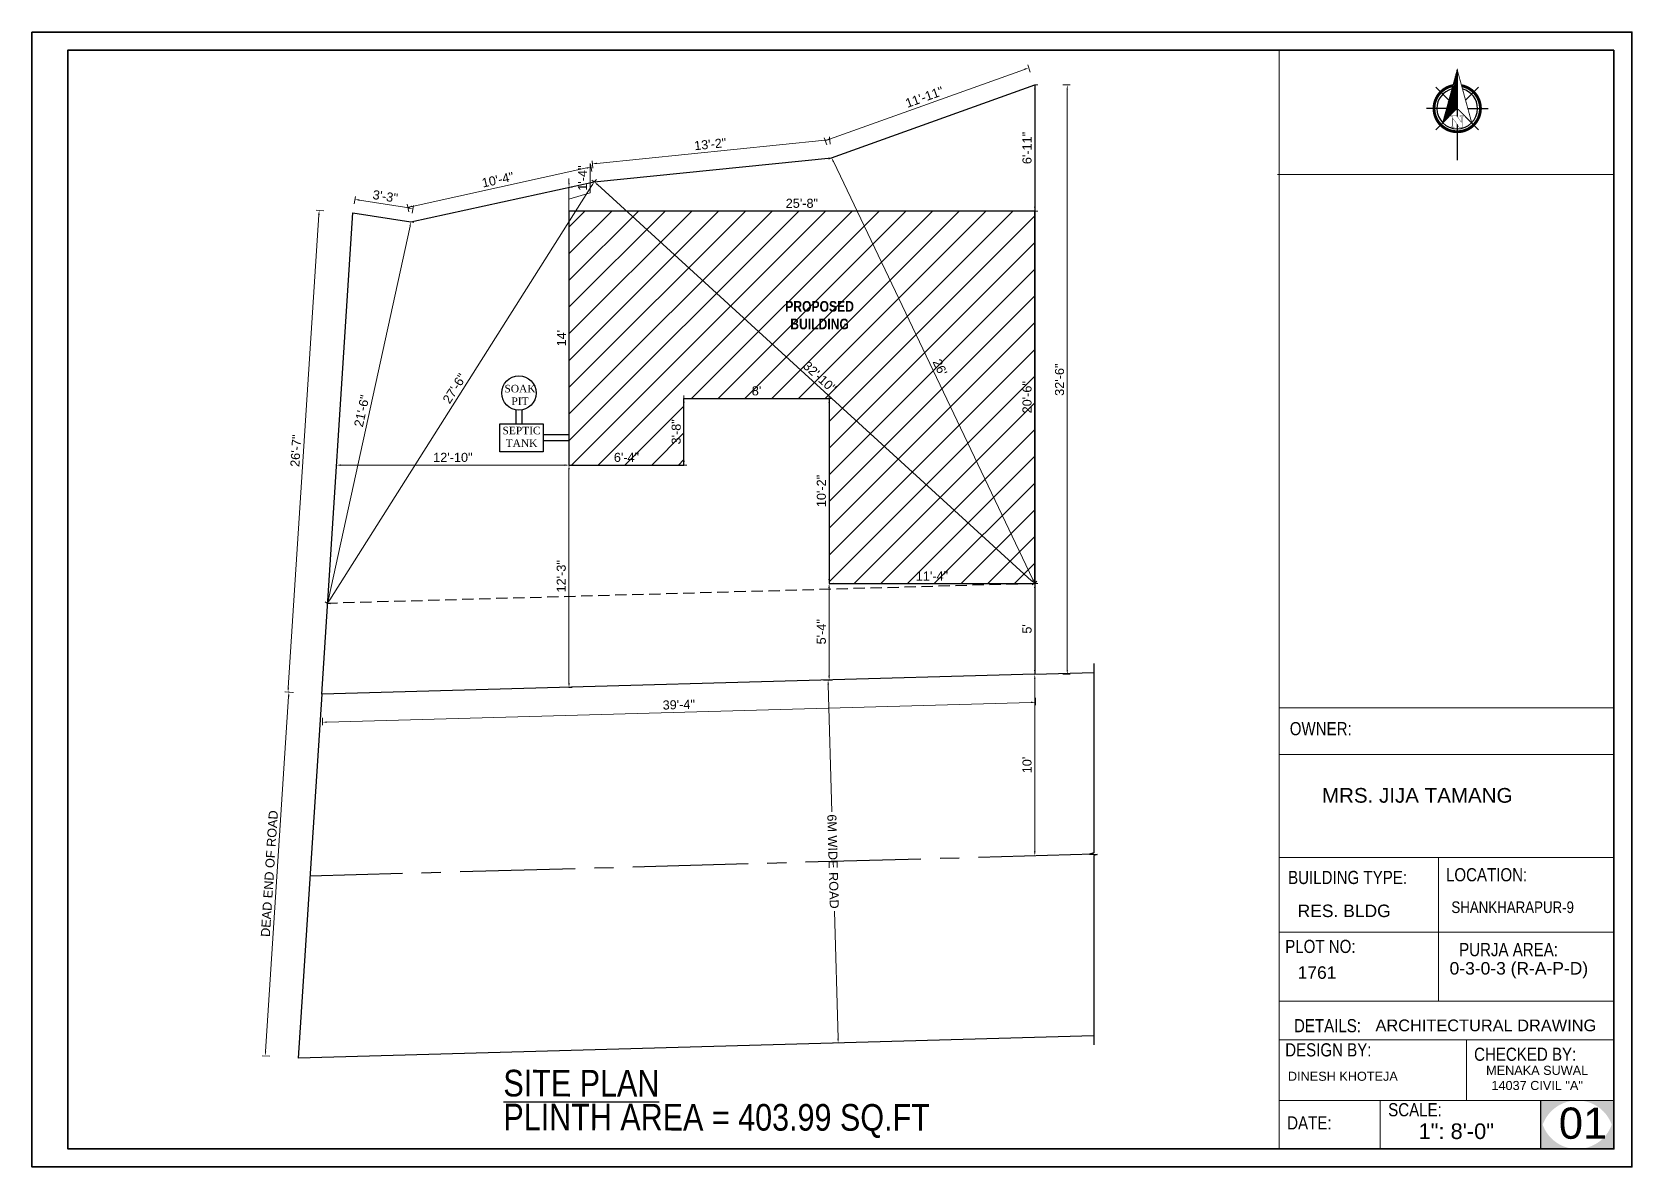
# Model space of a CAD drawing. Header units: inches. Extents: x 367408 to 392173, y -57467 to -41521.
# Drawn here: x 389129 to 390187, y -57467 to -56717 of the extents above; entities that cross this region are included whole.
import ezdxf

# ---------------------------------------------------------------- set-up
doc = ezdxf.new("R2010")
doc.units = ezdxf.units.IN
doc.header["$LTSCALE"] = 2
doc.header["$MEASUREMENT"] = 0
doc.header["$PDMODE"] = 34
doc.linetypes.add('CENTER2', pattern=[28.575, 19.05, -3.175, 3.175, -3.175])
doc.linetypes.add('DASHED2', pattern=[0.375, 0.25, -0.125])
doc.layers.get('0').update_dxf_attribs({"linetype": 'CONTINUOUS'})
doc.layers.get('DEFPOINTS').update_dxf_attribs({"color": 141, "linetype": 'CONTINUOUS'})
for name, color, linetype, lineweight in [('DIMENTION', 140, 'CONTINUOUS', 0), ('door', 20, 'CONTINUOUS', 35), ('OUTLINE', 1, 'CONTINUOUS', 25), ('Rebars', 1, 'CONTINUOUS', 13), ('Siteplan', 7, 'CONTINUOUS', 30), ('steps', 253, 'CONTINUOUS', 20), ('TEXT', 181, 'CONTINUOUS', 25), ('WALL - A', 1, 'CONTINUOUS', 40)]:
    doc.layers.add(name, color=color, linetype=linetype, lineweight=lineweight)
doc.layers.add('Normal Wall', color=7, linetype='CONTINUOUS', lineweight=35, true_color=0xffaf89)
doc.layers.add('Rear Wall', color=7, linetype='CONTINUOUS', lineweight=20, true_color=0xd4e480)
doc.layers.add('plan wall', color=7, linetype='CONTINUOUS')
doc.styles.add('Lettring Text', font='arial.ttf')
doc.styles.get("Standard").update_dxf_attribs({"font": 'ARIALN.TTF'})
doc.styles.add('SwissBT', font='swiss.ttf', dxfattribs={"height": 12})
doc.dimstyles.new('Copy of Standard', dxfattribs={"dimtxt": 6, "dimasz": 2.875, "dimexe": 2, "dimexo": 4, "dimgap": 2, "dimtad": 1, "dimdec": 0, "dimrnd": 1, "dimzin": 0, "dimdsep": 46, "dimlunit": 4, "dimtxsty": 'Lettring Text', "dimcen": 0.1, "dimclrd": 7, "dimclre": 7, "dimclrt": 7, "dimazin": 0, "dimtfac": 0.645, "dimtdec": 0, "dimtmove": 1, "dimatfit": 0, "dimfxl": 3, "dimfxlon": 1, "dimtfillclr": 256, "dimtolj": 1, "dimtzin": 0, "dimlwd": -1, "dimlwe": -1, "dimarcsym": 2})

# ---------------------------------------------------------------- blocks, each defined once
blk = doc.blocks.new('*X29')
at = {"color": 0}
for p, q in [((145.96, -414.6), (147.62, -412.94)), ((146.16, -413.87), (147.62, -412.41)), ((146.36, -413.14), (147.62, -411.88)), ((146.55, -412.41), (147.62, -411.35)), ((146.75, -411.68), (147.62, -410.82)), ((146.95, -410.95), (147.62, -410.29)), ((147.15, -410.22), (147.62, -409.76)), ((147.35, -409.49), (147.62, -409.23)), ((147.55, -408.76), (147.62, -408.7)), ((143.76, -422.63), (147.62, -418.77)), ((143.96, -421.9), (147.62, -418.24)), ((144.16, -421.17), (147.62, -417.71)), ((144.36, -420.44), (147.62, -417.18)), ((144.56, -419.71), (147.62, -416.65)), ((144.76, -418.98), (147.62, -416.12)), ((144.96, -418.25), (147.62, -415.59)), ((145.16, -417.52), (147.62, -415.06)), ((145.36, -416.79), (147.62, -414.53)), ((145.56, -416.06), (147.62, -414)), ((145.76, -415.33), (147.62, -413.47)), ((142.76, -426.28), (147.62, -421.42)), ((142.96, -425.55), (147.62, -420.89)), ((143.16, -424.82), (147.62, -420.36)), ((143.36, -424.09), (147.62, -419.83)), ((143.56, -423.36), (147.62, -419.3))]:
    blk.add_line(p, q, dxfattribs=at)
blk = doc.blocks.new('NORTH_15')
for p, q in [((-2.87, 2.87), (-7.37, 7.37)), ((0, 3.66), (0, 10.62)), ((2.87, 2.87), (7.37, 7.37)), ((-13.37, 0), (2.72, 0)), ((5.49, 0), (17.83, 0)), ((-2.87, -2.87), (-7.37, -7.37)), ((0, -3.66), (0, -10.62)), ((2.87, -2.87), (7.37, -7.37))]:
    blk.add_line(p, q)
at = {"const_width": 1}
for points in [[(0, -8, 1), (0, 8, 0.359415), (-7.86, 1.52, 1)], [(-7.86, -1.52, 0.359415), (0, -8, 1)]]:
    blk.add_lwpolyline(points, format="xyb", dxfattribs=at)
for points, const_width in [([(4.96, -5.01), (-13.37, 0), (4.9, 5), (0, 0), (4.96, -5.01)], 0.3), ([(5.93, -1.55), (6, -1.55), (6.07, -1.54), (6.13, -1.53), (6.17, -1.52), (6.22, -1.51), (6.26, -1.49), (6.28, -1.47), (6.3, -1.45), (6.32, -1.42), (6.33, -1.39), (6.35, -1.34), (6.36, -1.29), (6.37, -1.23), (6.38, -1.16), (6.38, -1.08), (6.38, -1), (6.54, -1), (6.54, -2.34), (6.38, -2.34), (6.38, -2.3), (6.38, -2.23), (6.38, -2.16), (6.37, -2.09), (6.36, -2.04), (6.35, -1.99), (6.33, -1.95), (6.32, -1.91), (6.3, -1.88), (6.28, -1.86), (6.26, -1.83), (6.22, -1.81), (6.18, -1.8), (6.13, -1.78), (6.07, -1.77), (6.01, -1.76), (5.95, -1.76), (2.66, -1.76), (2.66, -2.34), (2.5, -2.34), (2.5, -0.16), (4.71, 1.44), (3.14, 1.44), (3.07, 1.44), (3, 1.43), (2.94, 1.42), (2.89, 1.41), (2.85, 1.4), (2.81, 1.38), (2.78, 1.36), (2.76, 1.34), (2.74, 1.31), (2.72, 1.27), (2.7, 1.22), (2.69, 1.17), (2.68, 1.11), (2.67, 1.04), (2.66, 0.97), (2.66, 0.89), (2.66, 0.87), (2.5, 0.87), (2.5, 2.21), (2.66, 2.21), (2.66, 2.17), (2.66, 2.09), (2.67, 2.03), (2.68, 1.97), (2.69, 1.91), (2.7, 1.86), (2.71, 1.82), (2.73, 1.78), (2.75, 1.76), (2.77, 1.74), (2.8, 1.72), (2.85, 1.7), (2.89, 1.68), (2.94, 1.67), (3, 1.66), (3.07, 1.66), (3.14, 1.66), (6.54, 1.66), (6.54, 0.75), (3.33, -1.55), (5.93, -1.55), (5.93, -1.55)], 0.1)]:
    blk.add_lwpolyline(points, dxfattribs=dict(const_width=const_width))
for start, end in [(90, 164.973), (270, 90), (195.027, 270)]:
    blk.add_arc((0, 0), 7, start, end)
at = {"rotation": 90}
blk.add_blockref('*X29', (-421.89, -147.62), dxfattribs=at)
blk = doc.blocks.new('A$C0BDB7EE9')
at = {"layer": 'Siteplan', "xscale": 2.999999999999779, "yscale": 2.999999999999779, "zscale": 2.999999999999779, "rotation": 247.8612575918487}
blk.add_blockref('NORTH_15', (20.2, 49.5), dxfattribs=at)
blk = doc.blocks.new('A$C327B4BBD')
at = {"layer": 'DIMENTION', "ltscale": 0.3, "xscale": 1.171875000000082, "yscale": 1.171875000000082, "zscale": 1.171875000000082, "rotation": 112.1387424081494}
blk.add_blockref('A$C0BDB7EE9', (16.1, 0), dxfattribs=at)
blk = doc.blocks.new('*D632')
at = {"layer": 'DEFPOINTS', "color": 0, "ltscale": 0.5, "transparency": 16777216}
for p in [(389381.4, -56833.6), (389341.6, -56836.3), (389380, -56842.4)]:
    blk.add_point(p, dxfattribs=at)
at = {"layer": 'steps', "color": 7, "ltscale": 0.5, "transparency": 16777216}
for p, q in [((389342.5, -56830.5), (389343.3, -56825.5)), ((389345.9, -56828), (389378.5, -56833.1)), ((389380.9, -56836.5), (389381.7, -56831.6))]:
    blk.add_line(p, q, dxfattribs=at)
for points in [[(389345.9, -56827.5), (389345.8, -56828.4), (389343, -56827.5)], [(389378.6, -56832.6), (389378.4, -56833.6), (389381.4, -56833.6)]]:
    blk.add_solid(points, dxfattribs=at)
at = {"layer": 'steps', "color": 7, "ltscale": 0.5, "transparency": 16777216, "insert": (389363, -56825.5), "char_height": 6, "attachment_point": 5, "rotation": 351.0432, "style": 'Lettring Text'}
blk.add_mtext('\\A1;3\'-3"', dxfattribs=at)
blk = doc.blocks.new('*D633')
at = {"layer": 'DEFPOINTS', "color": 0, "ltscale": 0.5, "transparency": 16777216}
for p in [(389499.1, -56806.1), (389501.2, -56815.8), (389380, -56842.4)]:
    blk.add_point(p, dxfattribs=at)
at = {"layer": 'steps', "color": 7, "ltscale": 0.5, "transparency": 16777216}
for p, q in [((389499.7, -56809), (389498.7, -56804.2)), ((389380.7, -56832.1), (389496.3, -56806.7)), ((389378.5, -56835.6), (389377.4, -56830.7))]:
    blk.add_line(p, q, dxfattribs=at)
for points in [[(389496.2, -56806.3), (389496.4, -56807.2), (389499.1, -56806.1)], [(389380.6, -56831.6), (389380.8, -56832.5), (389377.8, -56832.7)]]:
    blk.add_solid(points, dxfattribs=at)
at = {"layer": 'steps', "color": 7, "ltscale": 0.5, "transparency": 16777216, "insert": (389437.4, -56814.5), "char_height": 6, "attachment_point": 5, "rotation": 12.3621, "style": 'Lettring Text'}
blk.add_mtext('\\A1;10\'-4"', dxfattribs=at)
blk = doc.blocks.new('*D634')
at = {"layer": 'DEFPOINTS', "color": 0, "ltscale": 0.5, "transparency": 16777216}
for p in [(389656.9, -56788.1), (389658.1, -56799.9), (389501.2, -56815.8)]:
    blk.add_point(p, dxfattribs=at)
at = {"layer": 'steps', "color": 7, "ltscale": 0.5, "transparency": 16777216}
for p, q in [((389502.9, -56803.7), (389654, -56788.4)), ((389657.2, -56791), (389656.7, -56786.1)), ((389500.3, -56806.9), (389499.8, -56802))]:
    blk.add_line(p, q, dxfattribs=at)
for points in [[(389654, -56787.9), (389654.1, -56788.8), (389656.9, -56788.1)], [(389502.8, -56803.2), (389502.9, -56804.1), (389500, -56803.9)]]:
    blk.add_solid(points, dxfattribs=at)
at = {"layer": 'steps', "color": 7, "ltscale": 0.5, "transparency": 16777216, "insert": (389577.9, -56791), "char_height": 6, "attachment_point": 5, "rotation": 5.7812, "style": 'Lettring Text'}
blk.add_mtext('\\A1;13\'-2"', dxfattribs=at)
blk = doc.blocks.new('*D635')
at = {"layer": 'DEFPOINTS', "color": 0, "ltscale": 0.5, "transparency": 16777216}
for p in [(389788.4, -56740.5), (389792.5, -56751.8), (389658.1, -56799.9)]:
    blk.add_point(p, dxfattribs=at)
at = {"layer": 'steps', "color": 7, "ltscale": 0.5, "transparency": 16777216}
for p, q in [((389789.4, -56743.3), (389787.8, -56738.6)), ((389656.7, -56787.6), (389785.7, -56741.5)), ((389655, -56791.4), (389653.3, -56786.7))]:
    blk.add_line(p, q, dxfattribs=at)
for points in [[(389785.6, -56741), (389785.9, -56741.9), (389788.4, -56740.5)], [(389656.6, -56787.1), (389656.9, -56788.1), (389654, -56788.6)]]:
    blk.add_solid(points, dxfattribs=at)
at = {"layer": 'steps', "color": 7, "ltscale": 0.5, "transparency": 16777216, "insert": (389719.5, -56759.8), "char_height": 6, "attachment_point": 5, "rotation": 19.6714, "style": 'Lettring Text'}
blk.add_mtext('\\A1;11\'-11"', dxfattribs=at)
blk = doc.blocks.new('*D636')
at = {"layer": 'DEFPOINTS', "color": 0, "ltscale": 0.5, "transparency": 16777216}
for p in [(389792.5, -56751.8), (389792.5, -57141.5), (389814, -57141.5)]:
    blk.add_point(p, dxfattribs=at)
at = {"layer": 'steps', "color": 7, "ltscale": 0.5, "transparency": 16777216}
for p, q in [((389811, -56751.8), (389816, -56751.8)), ((389814, -56754.7), (389814, -57138.7)), ((389811, -57141.5), (389816, -57141.5))]:
    blk.add_line(p, q, dxfattribs=at)
for points in [[(389813.5, -56754.7), (389814.4, -56754.7), (389814, -56751.8)], [(389813.5, -57138.7), (389814.4, -57138.7), (389814, -57141.5)]]:
    blk.add_solid(points, dxfattribs=at)
at = {"layer": 'steps', "color": 7, "ltscale": 0.5, "transparency": 16777216, "insert": (389808.9, -56946.7), "char_height": 6, "attachment_point": 5, "rotation": 90, "style": 'Lettring Text'}
blk.add_mtext('\\A1;32\'-6"', dxfattribs=at)
blk = doc.blocks.new('*D637')
at = {"layer": 'DEFPOINTS', "color": 0, "ltscale": 0.5, "transparency": 16777216}
for p in [(389792.5, -57141.5), (389321, -57154.7), (389321.5, -57173.2)]:
    blk.add_point(p, dxfattribs=at)
at = {"layer": 'steps', "color": 7, "ltscale": 0.5, "transparency": 16777216}
for p, q in [((389790.1, -57160.1), (389324.4, -57173.1)), ((389792.9, -57157), (389793, -57162)), ((389321.4, -57170.2), (389321.6, -57175.2))]:
    blk.add_line(p, q, dxfattribs=at)
for points in [[(389790.1, -57159.6), (389790.1, -57160.6), (389793, -57160)], [(389324.4, -57172.7), (389324.4, -57173.6), (389321.5, -57173.2)]]:
    blk.add_solid(points, dxfattribs=at)
at = {"layer": 'steps', "color": 7, "ltscale": 0.5, "transparency": 16777216, "insert": (389557.1, -57161.6), "char_height": 6, "attachment_point": 5, "rotation": 1.6021, "style": 'Lettring Text'}
blk.add_mtext('\\A1;39\'-4"', dxfattribs=at)
blk = doc.blocks.new('*D638')
at = {"layer": 'DEFPOINTS', "color": 0, "ltscale": 0.5, "transparency": 16777216}
for p in [(389319.3, -56834.9), (389341.6, -56836.3), (389321, -57154.7)]:
    blk.add_point(p, dxfattribs=at)
at = {"layer": 'steps', "color": 7, "ltscale": 0.5, "transparency": 16777216}
for p, q in [((389322.3, -56835.1), (389317.3, -56834.7)), ((389298.9, -57150.4), (389319.1, -56837.7)), ((389301.7, -57153.5), (389296.7, -57153.1))]:
    blk.add_line(p, q, dxfattribs=at)
for points in [[(389318.6, -56837.7), (389319.6, -56837.8), (389319.3, -56834.9)], [(389298.4, -57150.4), (389299.4, -57150.4), (389298.7, -57153.3)]]:
    blk.add_solid(points, dxfattribs=at)
at = {"layer": 'steps', "color": 7, "ltscale": 0.5, "transparency": 16777216, "insert": (389303.9, -56993.7), "char_height": 6, "attachment_point": 5, "rotation": 86.2947, "style": 'Lettring Text'}
blk.add_mtext('\\A1;26\'-7"', dxfattribs=at)
blk = doc.blocks.new('*D639')
at = {"layer": 'DEFPOINTS', "color": 0, "ltscale": 0.5, "transparency": 16777216}
for p in [(389380, -56842.4), (389324.9, -57094.6), (389324.9, -57094.6)]:
    blk.add_point(p, dxfattribs=at)
at = {"layer": 'steps', "color": 7, "ltscale": 0.5, "transparency": 16777216}
for p, q in [((389379.4, -56845.2), (389325.5, -57091.8)), ((389380, -56842.4), (389381.9, -56842.8)), ((389324.9, -57094.6), (389326.9, -57095))]:
    blk.add_line(p, q, dxfattribs=at)
for points in [[(389378.9, -56845.1), (389379.8, -56845.3), (389380, -56842.4)], [(389325, -57091.7), (389326, -57091.9), (389324.9, -57094.6)]]:
    blk.add_solid(points, dxfattribs=at)
at = {"layer": 'steps', "color": 7, "ltscale": 0.5, "transparency": 16777216, "insert": (389347.5, -56967.4), "char_height": 6, "attachment_point": 5, "rotation": 77.6852, "style": 'Lettring Text'}
blk.add_mtext('\\A1;21\'-6"', dxfattribs=at)
blk = doc.blocks.new('*D640')
at = {"layer": 'DEFPOINTS', "color": 0, "ltscale": 0.5, "transparency": 16777216}
for p in [(389501.2, -56815.8), (389501.2, -56815.8), (389324.9, -57094.6)]:
    blk.add_point(p, dxfattribs=at)
at = {"layer": 'steps', "color": 7, "ltscale": 0.5, "transparency": 16777216}
for p, q in [((389501.2, -56815.8), (389499.5, -56814.7)), ((389326.4, -57092.2), (389499.7, -56818.2)), ((389324.9, -57094.6), (389323.2, -57093.5))]:
    blk.add_line(p, q, dxfattribs=at)
for points in [[(389499.3, -56818), (389500.1, -56818.5), (389501.2, -56815.8)], [(389326, -57091.9), (389326.8, -57092.4), (389324.9, -57094.6)]]:
    blk.add_solid(points, dxfattribs=at)
at = {"layer": 'steps', "color": 7, "ltscale": 0.5, "transparency": 16777216, "insert": (389408.8, -56952.5), "char_height": 6, "attachment_point": 5, "rotation": 57.6924, "style": 'Lettring Text'}
blk.add_mtext('\\A1;27\'-6"', dxfattribs=at)
blk = doc.blocks.new('*D647')
at = {"layer": 'DEFPOINTS', "color": 0, "ltscale": 0.5, "transparency": 16777216}
for p in [(389501.2, -56815.8), (389792.5, -57081.5), (389792.5, -57081.5)]:
    blk.add_point(p, dxfattribs=at)
at = {"layer": 'steps', "color": 7, "ltscale": 0.5, "transparency": 16777216}
for p, q in [((389501.2, -56815.8), (389502.6, -56814.3)), ((389503.3, -56817.7), (389790.4, -57079.6)), ((389792.5, -57081.5), (389793.8, -57080))]:
    blk.add_line(p, q, dxfattribs=at)
for points in [[(389503.7, -56817.4), (389503, -56818.1), (389501.2, -56815.8)], [(389790.7, -57079.2), (389790, -57079.9), (389792.5, -57081.5)]]:
    blk.add_solid(points, dxfattribs=at)
at = {"layer": 'steps', "color": 7, "ltscale": 0.5, "transparency": 16777216, "insert": (389650.3, -56944.9), "char_height": 6, "attachment_point": 5, "rotation": 317.624, "style": 'Lettring Text'}
blk.add_mtext('\\A1;32\'-10"', dxfattribs=at)
blk = doc.blocks.new('*D641')
at = {"layer": 'DEFPOINTS', "color": 0, "ltscale": 0.5, "transparency": 16777216}
for p in [(389658.1, -56799.9), (389658.1, -56799.9), (389792.5, -57081.5)]:
    blk.add_point(p, dxfattribs=at)
at = {"layer": 'steps', "color": 7, "ltscale": 0.5, "transparency": 16777216}
for p, q in [((389658.1, -56799.9), (389656.3, -56800.8)), ((389791.2, -57078.9), (389659.3, -56802.5)), ((389792.5, -57081.5), (389790.7, -57082.4))]:
    blk.add_line(p, q, dxfattribs=at)
for points in [[(389659.7, -56802.3), (389658.9, -56802.7), (389658.1, -56799.9)], [(389791.7, -57078.7), (389790.8, -57079.1), (389792.5, -57081.5)]]:
    blk.add_solid(points, dxfattribs=at)
at = {"layer": 'steps', "color": 7, "ltscale": 0.5, "transparency": 16777216, "insert": (389729.8, -56938.5), "char_height": 6, "attachment_point": 5, "rotation": 295.5147, "style": 'Lettring Text'}
blk.add_mtext("\\A1;26'", dxfattribs=at)
blk = doc.blocks.new('*D642')
at = {"layer": 'DEFPOINTS', "color": 0, "ltscale": 0.5, "transparency": 16777216}
for p in [(389792.5, -56835.2), (389792.5, -56835.2), (389792.5, -57081.5)]:
    blk.add_point(p, dxfattribs=at)
at = {"layer": 'steps', "color": 7, "ltscale": 0.5, "transparency": 16777216}
for p, q in [((389792.5, -56835.2), (389794.5, -56835.2)), ((389792.5, -57078.6), (389792.5, -56838)), ((389792.5, -57081.5), (389794.5, -57081.5))]:
    blk.add_line(p, q, dxfattribs=at)
for points in [[(389792, -56838), (389793, -56838), (389792.5, -56835.2)], [(389792, -57078.6), (389793, -57078.6), (389792.5, -57081.5)]]:
    blk.add_solid(points, dxfattribs=at)
at = {"layer": 'steps', "color": 7, "ltscale": 0.5, "transparency": 16777216, "insert": (389787.4, -56958.3), "char_height": 6, "attachment_point": 5, "rotation": 90, "style": 'Lettring Text'}
blk.add_mtext('\\A1;20\'-6"', dxfattribs=at)
blk = doc.blocks.new('*D620')
at = {"layer": 'DEFPOINTS', "color": 0, "ltscale": 0.5, "transparency": 16777216}
for p in [(389484.5, -56835.2), (389484.5, -56835.2), (389792.5, -56835.2)]:
    blk.add_point(p, dxfattribs=at)
at = {"layer": 'steps', "color": 7, "ltscale": 0.5, "transparency": 16777216}
for p, q in [((389484.5, -56835.2), (389484.5, -56833.2)), ((389789.6, -56835.2), (389487.3, -56835.2)), ((389792.5, -56835.2), (389792.5, -56833.2))]:
    blk.add_line(p, q, dxfattribs=at)
for points in [[(389487.3, -56834.7), (389487.3, -56835.7), (389484.5, -56835.2)], [(389789.6, -56834.7), (389789.6, -56835.7), (389792.5, -56835.2)]]:
    blk.add_solid(points, dxfattribs=at)
at = {"layer": 'steps', "color": 7, "ltscale": 0.5, "transparency": 16777216, "insert": (389638.5, -56830.1), "char_height": 6, "attachment_point": 5, "style": 'Lettring Text'}
blk.add_mtext('\\A1;25\'-8"', dxfattribs=at)
blk = doc.blocks.new('*D621')
at = {"layer": 'DEFPOINTS', "color": 0, "ltscale": 0.5, "transparency": 16777216}
for p in [(389484.5, -56835.2), (389484.5, -57003.2), (389484.5, -57003.2)]:
    blk.add_point(p, dxfattribs=at)
at = {"layer": 'steps', "color": 7, "ltscale": 0.5, "transparency": 16777216}
for p, q in [((389484.5, -56835.2), (389486.5, -56835.2)), ((389484.5, -56838), (389484.5, -57000.3)), ((389484.5, -57003.2), (389486.5, -57003.2))]:
    blk.add_line(p, q, dxfattribs=at)
for points in [[(389484, -56838), (389485, -56838), (389484.5, -56835.2)], [(389484, -57000.3), (389485, -57000.3), (389484.5, -57003.2)]]:
    blk.add_solid(points, dxfattribs=at)
at = {"layer": 'steps', "color": 7, "ltscale": 0.5, "transparency": 16777216, "insert": (389479.5, -56919.2), "char_height": 6, "attachment_point": 5, "rotation": 90, "style": 'Lettring Text'}
blk.add_mtext("\\A1;14'", dxfattribs=at)
blk = doc.blocks.new('*D643')
at = {"layer": 'DEFPOINTS', "color": 0, "ltscale": 0.5, "transparency": 16777216}
for p in [(389484.5, -57003.2), (389560.5, -57003.2), (389560.5, -57003.2)]:
    blk.add_point(p, dxfattribs=at)
at = {"layer": 'steps', "color": 7, "ltscale": 0.5, "transparency": 16777216}
for p, q in [((389484.5, -57003.2), (389484.5, -57001.2)), ((389487.3, -57003.2), (389557.6, -57003.2)), ((389560.5, -57003.2), (389560.5, -57001.2))]:
    blk.add_line(p, q, dxfattribs=at)
for points in [[(389487.3, -57002.7), (389487.3, -57003.7), (389484.5, -57003.2)], [(389557.6, -57002.7), (389557.6, -57003.7), (389560.5, -57003.2)]]:
    blk.add_solid(points, dxfattribs=at)
at = {"layer": 'steps', "color": 7, "ltscale": 0.5, "transparency": 16777216, "insert": (389522.5, -56998.1), "char_height": 6, "attachment_point": 5, "style": 'Lettring Text'}
blk.add_mtext('\\A1;6\'-4"', dxfattribs=at)
blk = doc.blocks.new('*D644')
at = {"layer": 'DEFPOINTS', "color": 0, "ltscale": 0.5, "transparency": 16777216}
for p in [(389560.5, -56959.2), (389560.5, -56959.2), (389560.5, -57003.2)]:
    blk.add_point(p, dxfattribs=at)
at = {"layer": 'steps', "color": 7, "ltscale": 0.5, "transparency": 16777216}
for p, q in [((389560.5, -56959.2), (389562.5, -56959.2)), ((389560.5, -57000.3), (389560.5, -56962)), ((389560.5, -57003.2), (389562.5, -57003.2))]:
    blk.add_line(p, q, dxfattribs=at)
for points in [[(389560, -56962), (389561, -56962), (389560.5, -56959.2)], [(389560, -57000.3), (389561, -57000.3), (389560.5, -57003.2)]]:
    blk.add_solid(points, dxfattribs=at)
at = {"layer": 'steps', "color": 7, "ltscale": 0.5, "transparency": 16777216, "insert": (389555.4, -56981.2), "char_height": 6, "attachment_point": 5, "rotation": 90, "style": 'Lettring Text'}
blk.add_mtext('\\A1;3\'-8"', dxfattribs=at)
blk = doc.blocks.new('*D645')
at = {"layer": 'DEFPOINTS', "color": 0, "ltscale": 0.5, "transparency": 16777216}
for p in [(389560.5, -56959.2), (389656.5, -56959.2), (389656.5, -56959.2)]:
    blk.add_point(p, dxfattribs=at)
at = {"layer": 'steps', "color": 7, "ltscale": 0.5, "transparency": 16777216}
for p, q in [((389560.5, -56959.2), (389560.5, -56957.2)), ((389563.3, -56959.2), (389653.6, -56959.2)), ((389656.5, -56959.2), (389656.5, -56957.2))]:
    blk.add_line(p, q, dxfattribs=at)
for points in [[(389563.3, -56958.7), (389563.3, -56959.7), (389560.5, -56959.2)], [(389653.6, -56958.7), (389653.6, -56959.7), (389656.5, -56959.2)]]:
    blk.add_solid(points, dxfattribs=at)
at = {"layer": 'steps', "color": 7, "ltscale": 0.5, "transparency": 16777216, "insert": (389608.5, -56954.1), "char_height": 6, "attachment_point": 5, "style": 'Lettring Text'}
blk.add_mtext("\\A1;8'", dxfattribs=at)
blk = doc.blocks.new('*D622')
at = {"layer": 'DEFPOINTS', "color": 0, "ltscale": 0.5, "transparency": 16777216}
for p in [(389656.5, -56959.2), (389656.5, -57081.5), (389656.5, -57081.5)]:
    blk.add_point(p, dxfattribs=at)
at = {"layer": 'steps', "color": 7, "ltscale": 0.5, "transparency": 16777216}
for p, q in [((389656.5, -56959.2), (389658.5, -56959.2)), ((389656.5, -56962), (389656.5, -57078.6)), ((389656.5, -57081.5), (389658.5, -57081.5))]:
    blk.add_line(p, q, dxfattribs=at)
for points in [[(389656, -56962), (389657, -56962), (389656.5, -56959.2)], [(389656, -57078.6), (389657, -57078.6), (389656.5, -57081.5)]]:
    blk.add_solid(points, dxfattribs=at)
at = {"layer": 'steps', "color": 7, "ltscale": 0.5, "transparency": 16777216, "insert": (389651.4, -57020.3), "char_height": 6, "attachment_point": 5, "rotation": 90, "style": 'Lettring Text'}
blk.add_mtext('\\A1;10\'-2"', dxfattribs=at)
blk = doc.blocks.new('*D646')
at = {"layer": 'DEFPOINTS', "color": 0, "ltscale": 0.5, "transparency": 16777216}
for p in [(389656.5, -57081.5), (389792.5, -57081.5), (389792.5, -57081.5)]:
    blk.add_point(p, dxfattribs=at)
at = {"layer": 'steps', "color": 7, "ltscale": 0.5, "transparency": 16777216}
for p, q in [((389656.5, -57081.5), (389656.5, -57079.5)), ((389659.3, -57081.5), (389789.6, -57081.5)), ((389792.5, -57081.5), (389792.5, -57079.5))]:
    blk.add_line(p, q, dxfattribs=at)
for points in [[(389659.3, -57081), (389659.3, -57082), (389656.5, -57081.5)], [(389789.6, -57081), (389789.6, -57082), (389792.5, -57081.5)]]:
    blk.add_solid(points, dxfattribs=at)
at = {"layer": 'steps', "color": 7, "ltscale": 0.5, "transparency": 16777216, "insert": (389724.5, -57076.5), "char_height": 6, "attachment_point": 5, "style": 'Lettring Text'}
blk.add_mtext('\\A1;11\'-4"', dxfattribs=at)
blk = doc.blocks.new('*D623')
at = {"layer": 'DEFPOINTS', "color": 0, "ltscale": 0.5, "transparency": 16777216}
for p in [(389484.4, -56819.5), (389484.5, -56819.5), (389484.5, -56835.2)]:
    blk.add_point(p, dxfattribs=at)
at = {"layer": 'steps', "color": 7, "ltscale": 0.5, "transparency": 16777216}
for p, q in [((389498.5, -56823.1), (389498.5, -56803.7)), ((389484.5, -56816.6), (389484.5, -56813.7)), ((389484.5, -56819.5), (389486.5, -56819.5)), ((389484.5, -56835.2), (389484.5, -56819.5)), ((389484.5, -56835.2), (389484.5, -56819.5)), ((389484.5, -56827.3), (389498.5, -56823.1)), ((389484.5, -56835.2), (389486.5, -56835.2)), ((389484.5, -56838), (389484.5, -56840.9))]:
    blk.add_line(p, q, dxfattribs=at)
for points in [[(389484, -56816.6), (389485, -56816.6), (389484.5, -56819.5)], [(389484, -56838), (389485, -56838), (389484.5, -56835.2)]]:
    blk.add_solid(points, dxfattribs=at)
at = {"layer": 'steps', "color": 7, "ltscale": 0.5, "transparency": 16777216, "insert": (389493.5, -56813.4), "char_height": 6, "attachment_point": 5, "rotation": 90, "style": 'Lettring Text'}
blk.add_mtext('\\A1;1\'-4"', dxfattribs=at)
blk = doc.blocks.new('*D624')
at = {"layer": 'DEFPOINTS', "color": 0, "ltscale": 0.5, "transparency": 16777216}
for p in [(389792.5, -57081.5), (389792.5, -57141.5), (389792.5, -57141.5)]:
    blk.add_point(p, dxfattribs=at)
at = {"layer": 'steps', "color": 7, "ltscale": 0.5, "transparency": 16777216}
for p, q in [((389792.5, -57081.5), (389794.5, -57081.5)), ((389792.5, -57084.4), (389792.5, -57138.7)), ((389792.5, -57141.5), (389794.5, -57141.5))]:
    blk.add_line(p, q, dxfattribs=at)
for points in [[(389792, -57084.4), (389793, -57084.4), (389792.5, -57081.5)], [(389792, -57138.7), (389793, -57138.7), (389792.5, -57141.5)]]:
    blk.add_solid(points, dxfattribs=at)
at = {"layer": 'steps', "color": 7, "ltscale": 0.5, "transparency": 16777216, "insert": (389787.4, -57111.5), "char_height": 6, "attachment_point": 5, "rotation": 90, "style": 'Lettring Text'}
blk.add_mtext("\\A1;5'", dxfattribs=at)
blk = doc.blocks.new('*D625')
at = {"layer": 'DEFPOINTS', "color": 0, "ltscale": 0.5, "transparency": 16777216}
for p in [(389656.5, -57081.5), (389656.3, -57145.3), (389656.5, -57145.3)]:
    blk.add_point(p, dxfattribs=at)
at = {"layer": 'steps', "color": 7, "ltscale": 0.5, "transparency": 16777216}
for p, q in [((389656.5, -57081.5), (389658.5, -57081.5)), ((389656.5, -57084.4), (389656.5, -57142.5)), ((389656.5, -57145.3), (389658.5, -57145.3))]:
    blk.add_line(p, q, dxfattribs=at)
for points in [[(389656, -57084.4), (389657, -57084.4), (389656.5, -57081.5)], [(389656, -57142.5), (389657, -57142.5), (389656.5, -57145.3)]]:
    blk.add_solid(points, dxfattribs=at)
at = {"layer": 'steps', "color": 7, "ltscale": 0.5, "transparency": 16777216, "insert": (389651.4, -57113.4), "char_height": 6, "attachment_point": 5, "rotation": 90, "style": 'Lettring Text'}
blk.add_mtext('\\A1;5\'-4"', dxfattribs=at)
blk = doc.blocks.new('*D626')
at = {"layer": 'DEFPOINTS', "color": 0, "ltscale": 0.5, "transparency": 16777216}
for p in [(389484.5, -57003.2), (389484.3, -57150.2), (389484.5, -57150.2)]:
    blk.add_point(p, dxfattribs=at)
at = {"layer": 'steps', "color": 7, "ltscale": 0.5, "transparency": 16777216}
for p, q in [((389484.5, -57003.2), (389486.5, -57003.2)), ((389484.5, -57006), (389484.5, -57147.3)), ((389484.5, -57150.2), (389486.5, -57150.2))]:
    blk.add_line(p, q, dxfattribs=at)
for points in [[(389484, -57006), (389485, -57006), (389484.5, -57003.2)], [(389484, -57147.3), (389485, -57147.3), (389484.5, -57150.2)]]:
    blk.add_solid(points, dxfattribs=at)
at = {"layer": 'steps', "color": 7, "ltscale": 0.5, "transparency": 16777216, "insert": (389479.4, -57076.7), "char_height": 6, "attachment_point": 5, "rotation": 90, "style": 'Lettring Text'}
blk.add_mtext('\\A1;12\'-3"', dxfattribs=at)
blk = doc.blocks.new('*D627')
at = {"layer": 'DEFPOINTS', "color": 0, "ltscale": 0.5, "transparency": 16777216}
for p in [(389792.5, -56751.8), (389792.5, -56751.8), (389792.5, -56835.2)]:
    blk.add_point(p, dxfattribs=at)
at = {"layer": 'steps', "color": 7, "ltscale": 0.5, "transparency": 16777216}
for p, q in [((389792.5, -56751.8), (389794.5, -56751.8)), ((389792.5, -56832.3), (389792.5, -56754.7)), ((389792.5, -56835.2), (389794.5, -56835.2))]:
    blk.add_line(p, q, dxfattribs=at)
for points in [[(389792, -56754.7), (389793, -56754.7), (389792.5, -56751.8)], [(389792, -56832.3), (389793, -56832.3), (389792.5, -56835.2)]]:
    blk.add_solid(points, dxfattribs=at)
at = {"layer": 'steps', "color": 7, "ltscale": 0.5, "transparency": 16777216, "insert": (389787.4, -56793.5), "char_height": 6, "attachment_point": 5, "rotation": 90, "style": 'Lettring Text'}
blk.add_mtext('\\A1;6\'-11"', dxfattribs=at)
blk = doc.blocks.new('*D628')
at = {"layer": 'DEFPOINTS', "color": 0, "ltscale": 0.5, "transparency": 16777216}
for p in [(389330.8, -57003.1), (389330.8, -57003.2), (389484.5, -57003.2)]:
    blk.add_point(p, dxfattribs=at)
at = {"layer": 'steps', "color": 7, "ltscale": 0.5, "transparency": 16777216}
for p, q in [((389330.8, -57003.2), (389330.8, -57005.2)), ((389481.6, -57003.2), (389333.7, -57003.2)), ((389484.5, -57003.2), (389484.5, -57001.2))]:
    blk.add_line(p, q, dxfattribs=at)
for points in [[(389333.7, -57002.7), (389333.7, -57003.7), (389330.8, -57003.2)], [(389481.6, -57002.7), (389481.6, -57003.7), (389484.5, -57003.2)]]:
    blk.add_solid(points, dxfattribs=at)
at = {"layer": 'steps', "color": 7, "ltscale": 0.5, "transparency": 16777216, "insert": (389407.7, -56998.1), "char_height": 6, "attachment_point": 5, "style": 'Lettring Text'}
blk.add_mtext('\\A1;12\'-10"', dxfattribs=at)
blk = doc.blocks.new('*D629')
at = {"layer": 'DEFPOINTS', "color": 0, "ltscale": 0.5, "transparency": 16777216}
for p in [(389321, -57154.7), (389283.7, -57393.8), (389305.4, -57395.3)]:
    blk.add_point(p, dxfattribs=at)
at = {"layer": 'steps', "color": 7, "ltscale": 0.5, "transparency": 16777216}
for p, q in [((389302.3, -57153.5), (389297.3, -57153.2)), ((389299.1, -57156.2), (389283.9, -57391)), ((389286.7, -57394), (389281.7, -57393.7))]:
    blk.add_line(p, q, dxfattribs=at)
for points in [[(389298.6, -57156.2), (389299.6, -57156.2), (389299.3, -57153.3)], [(389283.4, -57390.9), (389284.3, -57391), (389283.7, -57393.8)]]:
    blk.add_solid(points, dxfattribs=at)
at = {"layer": 'steps', "color": 7, "ltscale": 0.5, "transparency": 16777216, "insert": (389286.4, -57273.3), "char_height": 6, "attachment_point": 5, "rotation": 86.2947, "style": 'Lettring Text'}
blk.add_mtext('\\A1;DEAD END OF ROAD', dxfattribs=at)
blk = doc.blocks.new('*D630')
at = {"layer": 'DEFPOINTS', "color": 0, "ltscale": 0.5, "transparency": 16777216}
for p in [(389567.5, -57147.8), (389662.5, -57385.3), (389574.2, -57387.7)]:
    blk.add_point(p, dxfattribs=at)
at = {"layer": 'steps', "color": 7, "ltscale": 0.5, "transparency": 16777216}
for p, q in [((389652.8, -57145.4), (389657.8, -57145.3)), ((389655.9, -57148.2), (389658.2, -57232.5)), ((389662.4, -57382.4), (389660.1, -57298.1)), ((389659.5, -57385.4), (389664.5, -57385.2))]:
    blk.add_line(p, q, dxfattribs=at)
for points in [[(389656.4, -57148.2), (389655.4, -57148.2), (389655.8, -57145.4)], [(389662.9, -57382.4), (389661.9, -57382.4), (389662.5, -57385.3)]]:
    blk.add_solid(points, dxfattribs=at)
at = {"layer": 'steps', "color": 7, "ltscale": 0.5, "transparency": 16777216, "insert": (389659.1, -57265.3), "char_height": 6, "attachment_point": 5, "rotation": 271.6021, "style": 'Lettring Text'}
blk.add_mtext('\\A1;6M WIDE ROAD', dxfattribs=at)
blk = doc.blocks.new('*D631')
at = {"layer": 'DEFPOINTS', "color": 0, "ltscale": 0.5, "transparency": 16777216}
for p in [(389792.5, -57141.5), (389792.5, -57261.5), (389796.1, -57261.5)]:
    blk.add_point(p, dxfattribs=at)
at = {"layer": 'steps', "color": 7, "ltscale": 0.5, "transparency": 16777216}
for p, q in [((389792.5, -57141.5), (389794.5, -57141.5)), ((389792.5, -57144.4), (389792.5, -57258.6)), ((389792.5, -57261.5), (389790.5, -57261.5))]:
    blk.add_line(p, q, dxfattribs=at)
for points in [[(389792, -57144.4), (389793, -57144.4), (389792.5, -57141.5)], [(389792, -57258.6), (389793, -57258.6), (389792.5, -57261.5)]]:
    blk.add_solid(points, dxfattribs=at)
at = {"layer": 'steps', "color": 7, "ltscale": 0.5, "transparency": 16777216, "insert": (389787.4, -57201.5), "char_height": 6, "attachment_point": 5, "rotation": 90, "style": 'Lettring Text'}
blk.add_mtext("\\A1;10'", dxfattribs=at)

msp = doc.modelspace()

# ---------------------------------------------------------------- hatches: boundary and pattern name
msp.add_hatch(color=0).paths.add_polyline_path([(390175.5, -57423.3), (390151.2, -57423.3, -0.414214), (390175.5, -57447.6)])
at = {"layer": 'door', "ltscale": 0.5}
h = msp.add_hatch(dxfattribs=at)
h.set_pattern_fill('ANSI31', color=256, scale=100)
h.set_pattern_definition([(45, (14278.857, -5347.808), (-8.83883476, 8.83883476), [])])
h.paths.add_polyline_path([(389792.5, -56835.2), (389484.5, -56835.2), (389484.5, -57003.2), (389560.5, -57003.2), (389560.5, -56959.2), (389656.5, -56959.2), (389656.5, -57081.5), (389792.5, -57081.5)])
h.paths.add_polyline_path([(389635.4, -56939.7), (389656.8, -56959.3), (389665.1, -56950.2), (389643.7, -56930.6)], flags=24)
h.paths.add_polyline_path([(389721.3, -56935), (389727.3, -56947.6), (389738.4, -56942.2), (389732.4, -56929.7)], flags=24)
h.paths.add_polyline_path([(389793.6, -56970.4), (389793.6, -56946.1), (389781.3, -56946.1), (389781.3, -56970.4)], flags=9)
h.paths.add_polyline_path([(389512.7, -57004.3), (389532.4, -57004.3), (389532.4, -56992), (389512.7, -56992)], flags=25)
h.paths.add_polyline_path([(389561.6, -56991), (389561.6, -56971.3), (389549.3, -56971.3), (389549.3, -56991)], flags=25)
h.paths.add_polyline_path([(389603.9, -56960.3), (389613.1, -56960.3), (389613.1, -56948), (389603.9, -56948)], flags=25)
h.paths.add_polyline_path([(389712, -57082.8), (389736.4, -57082.8), (389736.4, -57070.4), (389712, -57070.4)], flags=9)
h.paths.add_polyline_path([(389624.3, -56916.9), (389676.2, -56916.9), (389676.2, -56890.9), (389624.3, -56890.9)], flags=24)
at = {"layer": 'TEXT'}
for points in [[(390151.2, -57423.3), (390126.9, -57423.3), (390126.9, -57447.6, -0.414214)], [(390151.2, -57423.3), (390126.9, -57423.3), (390126.9, -57447.6, -0.414214)], [(390175.5, -57423.3), (390151.2, -57423.3, -0.414214), (390175.5, -57447.6)], [(390126.9, -57431.1), (390126.9, -57455.4), (390151.2, -57455.4, -0.414214)], [(390126.9, -57431.1), (390126.9, -57455.4), (390151.2, -57455.4, -0.414214)], [(390175.5, -57431.1, -0.414214), (390151.2, -57455.4), (390175.5, -57455.4)], [(390175.5, -57431.1, -0.414214), (390151.2, -57455.4), (390175.5, -57455.4)]]:
    msp.add_hatch(color=0, dxfattribs=at).paths.add_polyline_path(points)

# ---------------------------------------------------------------- linework, layer by layer
at = {"ltscale": 0.5}
for p, q in [((389449.4, -56966.7), (389449.4, -56975.8)), ((389453.4, -56966.7), (389453.4, -56975.8)), ((389467.4, -56983), (389484.5, -56983)), ((389467.4, -56987), (389484.5, -56987)), ((389792.5, -57141.5), (389831.5, -57140.4)), ((389321, -57154.7), (389305.4, -57395.3))]:
    msp.add_line(p, q, dxfattribs=at)
at = {"color": 0}
msp.add_line((390126.9, -57423.3), (390126.9, -57455.4), dxfattribs=at)
msp.add_line((390126.9, -57423.3), (390126.9, -57455.4), dxfattribs=at)
at = {"ltscale": 0.5}
for points in [[(389792.5, -56835.2), (389484.5, -56835.2), (389484.5, -57003.2), (389560.5, -57003.2), (389560.5, -56959.2), (389656.5, -56959.2), (389656.5, -57081.5), (389792.5, -57081.5)], [(389438.7, -56975.8), (389467.4, -56975.8), (389467.4, -56994.3), (389438.7, -56994.3)]]:
    msp.add_lwpolyline(points, close=True, dxfattribs=at)
at = {"linetype": 'Continuous', "ltscale": 0.5}
msp.add_lwpolyline([(389831.5, -57134.4), (389831.5, -57259.5), (389828.7, -57260.4), (389833.8, -57260.6), (389831.5, -57261.3), (389831.5, -57386.5)], dxfattribs=at)
at = {"ltscale": 0.5}
msp.add_circle((389451.4, -56955.5), 11.4, dxfattribs=at)
at = {"layer": 'Normal Wall'}
for points in [[(389129.4, -56716.8), (390187.4, -56716.8), (390187.4, -57467.3), (389129.4, -57467.3)], [(389129.4, -56716.8), (390187.4, -56716.8), (390187.4, -57467.3), (389129.4, -57467.3)], [(390175.5, -56728.7), (389153.2, -56728.7), (389153.2, -57455.4), (390175.5, -57455.4)], [(390175.5, -56728.7), (389153.2, -56728.7), (389153.2, -57455.4), (390175.5, -57455.4)]]:
    msp.add_lwpolyline(points, close=True, dxfattribs=at)
at = {"layer": 'OUTLINE'}
for p, q in [((389658.1, -56799.9), (389792.5, -56751.8)), ((389792.5, -56751.8), (389792.5, -57141.5)), ((389501.2, -56815.8), (389658.1, -56799.9)), ((389380, -56842.4), (389501.2, -56815.8)), ((389321, -57154.7), (389341.6, -56836.3)), ((389341.6, -56836.3), (389380, -56842.4)), ((389792.5, -57141.5), (389321, -57154.7)), ((389831.5, -57380.5), (389305.4, -57395.3))]:
    msp.add_line(p, q, dxfattribs=at)
at = {"layer": 'Rear Wall'}
for p, q in [((389954.1, -57173), (389954.1, -56728.7)), ((389952.9, -56811), (390175.5, -56811)), ((389954.1, -57163.7), (390175.5, -57163.7)), ((389954.1, -57163.7), (390175.5, -57163.7)), ((389954.1, -57163.7), (390175.5, -57163.7)), ((389954.1, -57163.7), (390175.5, -57163.7)), ((389954.1, -57194.5), (390175.5, -57194.5)), ((389954.1, -57194.5), (390175.5, -57194.5)), ((389954.1, -57262.6), (390175.5, -57262.6)), ((389954.1, -57262.6), (390175.5, -57262.6)), ((390059.4, -57262.6), (390059.4, -57348.5)), ((390059.4, -57262.6), (390059.4, -57357.7)), ((389954.1, -57312.1), (390175.5, -57312.1)), ((389954.1, -57312.1), (390175.5, -57312.1)), ((389954.1, -57357.7), (390175.5, -57357.7)), ((389954.1, -57383.2), (390175.5, -57383.2)), ((389954.1, -57383.2), (390175.5, -57383.2)), ((390077.9, -57423.3), (390077.9, -57383.2)), ((390077.9, -57423.3), (390077.9, -57383.2)), ((389954.1, -57423.3), (390175.5, -57423.3)), ((389954.1, -57423.3), (390175.5, -57423.3)), ((390020.8, -57423.3), (390020.8, -57455.4)), ((390020.8, -57423.3), (390020.8, -57455.4))]:
    msp.add_line(p, q, dxfattribs=at)
msp.add_lwpolyline([(389954.1, -57163.7), (390175.5, -57163.7), (390175.5, -57455.4), (389954.1, -57455.4)], close=True, dxfattribs=at)
msp.add_lwpolyline([(389954.1, -57163.7), (390175.5, -57163.7), (390175.5, -57455.4), (389954.1, -57455.4)], close=True, dxfattribs=at)
at = {"layer": 'WALL - A', "linetype": 'DASHED2', "lineweight": -3, "ltscale": 15}
msp.add_line((389792.5, -57081.5), (389324.9, -57094.6), dxfattribs=at)
at = {"layer": 'WALL - A', "linetype": 'CENTER2', "lineweight": -3, "ltscale": 2}
msp.add_line((389831.4, -57260.5), (389313.2, -57275), dxfattribs=at)

# ---------------------------------------------------------------- block references
at = {"layer": 'Rebars', "xscale": 0.5459999999999999, "yscale": 0.5459999999999999, "zscale": 0.5459999999999999, "rotation": 270}
msp.add_blockref('A$C327B4BBD', (390071.8, -56792.8), dxfattribs=at)

# ---------------------------------------------------------------- texts
at = {"color": 0}
for s, p in [('OWNER:', (389961.1, -57181.8)), ('LOCATION:', (390064.4, -57278.4))]:
    msp.add_text(s, height=8.7, dxfattribs=at).set_placement(p)
at = {"layer": 'plan wall', "ltscale": 3, "char_height": 17.612, "attachment_point": 7, "rotation": 359.9411}
for s, insert in [('{\\LSITE PLAN}', (389441.1, -57420.9)), ('PLINTH AREA = 403.99 SQ.FT', (389441.1, -57447.9))]:
    msp.add_mtext(s, dxfattribs=dict(at, insert=insert))
at = {"layer": 'steps', "color": 7, "ltscale": 0.3, "attachment_point": 2}
for s, insert, char_height, width in [('{\\fTechnic|b1|i0|c2|p2;PROPOSED BUILDING}', (389650.2, -56894.7), 7, 55.268), ('{\\fTimes New Roman|b0|i0|c0|p18;SOAK PIT}', (389452.1, -56950.1), 5, 21.766), ('{\\fTimes New Roman|b0|i0|c0|p18;SEPTIC TANK}', (389453.1, -56977.8), 5, 21.766)]:
    msp.add_mtext(s, dxfattribs=dict(at, insert=insert, char_height=char_height, width=width))
at = {"layer": 'TEXT', "color": 0}
for s, height, p in [('OWNER:', 8.7, (389961.1, -57181.8)), ('LOCATION:', 8.7, (390064.4, -57278.4)), ('CHECKED BY:', 8.704, (390083, -57397.1)), ('CHECKED BY:', 8.704, (390083, -57397.1)), ('SCALE:', 8.7, (390026.2, -57433.8)), ('SCALE:', 8.7, (390026.2, -57433.8))]:
    msp.add_text(s, height=height, dxfattribs=at).set_placement(p)
at = {"layer": 'TEXT', "color": 0, "linetype": 'ByBlock', "style": 'SwissBT'}
for s, insert, char_height, width, attachment_point in [('MRS. JIJA TAMANG', (390045.4, -57216.7), 9.72, 217.511, 2), ('ARCHITECTURAL DRAWING', (390017.8, -57369.8), 7.74, 268.532, 1), ('DINESH KHOTEJA', (389959.9, -57404.3), 6, 201.528, 1), ('MENAKA SUWAL\\P14037 CIVIL "A"', (390124.7, -57400.4), 6, 88.549, 2)]:
    msp.add_mtext(s, dxfattribs=dict(at, insert=insert, char_height=char_height, width=width, attachment_point=attachment_point))
at = {"layer": 'TEXT', "color": 0, "attachment_point": 1}
for s, insert, char_height, width in [('BUILDING TYPE:', (389960, -57271.5), 8.704, 148.555), ('BUILDING TYPE:', (389960, -57271.5), 8.704, 148.555), ('PLOT NO: ', (389958.1, -57317.1), 8.7, 138.027), ('PLOT NO: ', (389958.1, -57317.1), 8.7, 138.027), ('PURJA AREA:', (390073.1, -57319.2), 8.704, 197.582), ('PURJA AREA:', (390073.1, -57319.2), 8.704, 197.582), ('DETAILS: ', (389963.9, -57369.5), 8.7, 138.027), ('DESIGN BY:', (389958.1, -57385.5), 8.7, 138.027), ('DESIGN BY:', (389958.1, -57385.5), 8.7, 138.027), ('DATE:', (389959.4, -57433.8), 8.7, 34.818)]:
    msp.add_mtext(s, dxfattribs=dict(at, insert=insert, char_height=char_height, width=width))
at = {"layer": 'TEXT', "color": 0, "style": 'SwissBT'}
for s, insert, char_height, width, attachment_point in [('RES. BLDG', (389966.3, -57293.8), 8.26, 163.214, 1), ('RES. BLDG', (389966.3, -57293.8), 8.26, 163.214, 1), ('0-3-0-3 (R-A-P-D)', (390112.6, -57331.8), 8.256, 163.214, 2), ('1761', (389966.3, -57334.6), 8.26, 163.214, 1), ('01', (390139, -57428), 20.64, 20.158, 1)]:
    msp.add_mtext(s, dxfattribs=dict(at, insert=insert, char_height=char_height, width=width, attachment_point=attachment_point))
at = {"layer": 'TEXT', "color": 0, "linetype": 'ByBlock', "insert": (390068, -57291.7), "char_height": 7.671, "attachment_point": 1}
msp.add_mtext_dynamic_manual_height_columns('SHANKHARAPUR-9', width=381.035, gutter_width=1.53, heights=[0], dxfattribs=at)
at = {"layer": 'TEXT', "color": 0, "ltscale": 0.5, "insert": (390046.3, -57438.5), "char_height": 10.32, "width": 127.534, "attachment_point": 1, "style": 'SwissBT'}
msp.add_mtext('1": 8\'-0"', dxfattribs=at)
msp.add_mtext('1": 8\'-0"', dxfattribs=at)

# ---------------------------------------------------------------- dimensions: what is measured, and where the dimension line sits
at = {"layer": 'steps', "ltscale": 0.5}
for p1, p2, distance, picture, middle in [((389658.1, -56799.9), (389792.5, -56751.8), 12, '*D635', (389719.5, -56759.8)), ((389501.2, -56815.8), (389658.1, -56799.9), 11.9, '*D634', (389577.9, -56791)), ((389380, -56842.4), (389501.2, -56815.8), 9.9, '*D633', (389437.4, -56814.5)), ((389792.5, -57081.5), (389658.1, -56799.9), 0, '*D641', (389729.8, -56938.5)), ((389324.9, -57094.6), (389501.2, -56815.8), 0, '*D640', (389408.8, -56952.5)), ((389501.2, -56815.8), (389792.5, -57081.5), 0, '*D647', (389650.3, -56944.9)), ((389341.6, -56836.3), (389380, -56842.4), 8.9, '*D632', (389363, -56825.5)), ((389321, -57154.7), (389341.6, -56836.3), 22.4, '*D638', (389303.9, -56993.7)), ((389380, -56842.4), (389324.9, -57094.6), 0, '*D639', (389347.5, -56967.4)), ((389792.5, -57141.5), (389321, -57154.7), 18.5, '*D637', (389557.1, -57161.6))]:
    dim = msp.add_aligned_dim(p1=p1, p2=p2, distance=distance, dimstyle='Copy of Standard', dxfattribs=at)
    dim.commit()
    dim.dimension.update_dxf_attribs({"geometry": picture, "text_midpoint": middle})
for base, p1, p2, picture, middle in [((389792.5, -56751.8), (389792.5, -56835.2), (389792.5, -56751.8), '*D627', (389787.4, -56793.5)), ((389814, -57141.5), (389792.5, -56751.8), (389792.5, -57141.5), '*D636', (389808.9, -56946.7)), ((389484.5, -56819.5), (389484.5, -56835.2), (389484.4, -56819.5), '*D623', (389493.5, -56821.1)), ((389484.5, -57003.2), (389484.5, -56835.2), (389484.5, -57003.2), '*D621', (389479.5, -56919.2)), ((389792.5, -56835.2), (389792.5, -57081.5), (389792.5, -56835.2), '*D642', (389787.4, -56958.3)), ((389560.5, -56959.2), (389560.5, -57003.2), (389560.5, -56959.2), '*D644', (389555.4, -56981.2)), ((389656.5, -57081.5), (389656.5, -56959.2), (389656.5, -57081.5), '*D622', (389651.4, -57020.3)), ((389484.5, -57150.2), (389484.5, -57003.2), (389484.3, -57150.2), '*D626', (389479.4, -57076.7)), ((389656.5, -57145.3), (389656.5, -57081.5), (389656.3, -57145.3), '*D625', (389651.4, -57113.4)), ((389792.5, -57141.5), (389792.5, -57081.5), (389792.5, -57141.5), '*D624', (389787.4, -57111.5)), ((389792.5, -57261.5), (389792.5, -57141.5), (389796.1, -57261.5), '*D631', (389787.4, -57201.5))]:
    dim = msp.add_linear_dim(base=base, p1=p1, p2=p2, angle=90, dimstyle='Copy of Standard', dxfattribs=at)
    dim.commit()
    dim.dimension.update_dxf_attribs({"geometry": picture, "text_midpoint": middle})
for base, p1, p2, picture, middle in [((389484.5, -56835.2), (389792.5, -56835.2), (389484.5, -56835.2), '*D620', (389638.5, -56830.1)), ((389656.5, -56959.2), (389560.5, -56959.2), (389656.5, -56959.2), '*D645', (389608.5, -56954.1)), ((389330.8, -57003.2), (389484.5, -57003.2), (389330.8, -57003.1), '*D628', (389407.7, -56998.1)), ((389560.5, -57003.2), (389484.5, -57003.2), (389560.5, -57003.2), '*D643', (389522.5, -56998.1)), ((389792.5, -57081.5), (389656.5, -57081.5), (389792.5, -57081.5), '*D646', (389724.5, -57076.5))]:
    dim = msp.add_linear_dim(base=base, p1=p1, p2=p2, dimstyle='Copy of Standard', dxfattribs=at)
    dim.commit()
    dim.dimension.update_dxf_attribs({"geometry": picture, "text_midpoint": middle})
dim = msp.add_aligned_dim(p1=(389321, -57154.7), p2=(389305.4, -57395.3), distance=-21.8, text='DEAD END OF ROAD', dimstyle='Copy of Standard', dxfattribs=at)
dim.commit()
dim.dimension.update_dxf_attribs({"geometry": '*D629', "text_midpoint": (389286.4, -57273.3)})
dim = msp.add_aligned_dim(p1=(389567.5, -57147.8), p2=(389574.2, -57387.7), distance=88.3, text='6M WIDE ROAD', dimstyle='Copy of Standard', override={"dimtad": 0}, dxfattribs=at)
dim.commit()
dim.dimension.update_dxf_attribs({"geometry": '*D630', "text_midpoint": (389659.1, -57265.3)})

doc.saveas('drawing.dxf')
